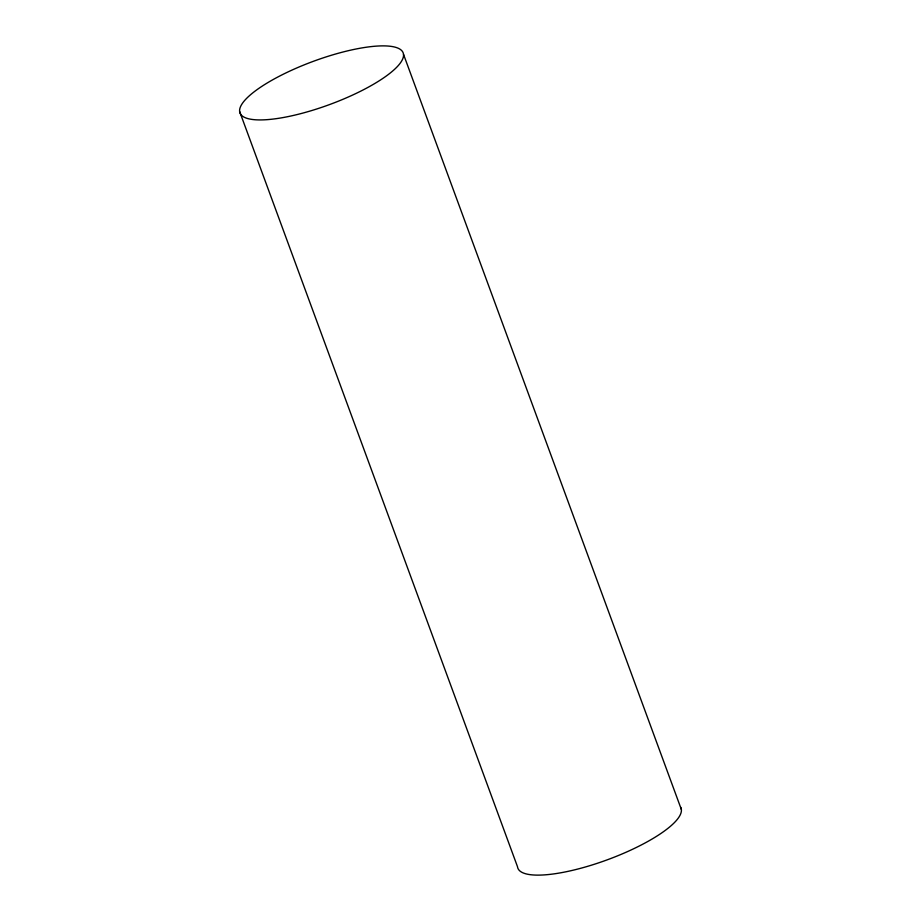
<?xml version="1.0" encoding="UTF-8"?>
<svg xmlns="http://www.w3.org/2000/svg" width="921" height="921" viewBox="0 0 921 921"><rect width="100%" height="100%" fill="white"/><g stroke="black" fill="none" stroke-linecap="round" stroke-linejoin="round"><path stroke-width="1.38" d="M403.502 54.293A86.942 23.094 -20.2 0 1 283.058 117.566A86.942 23.094 -20.2 0 1 278.154 76.834A86.942 23.094 -20.2 0 1 403.502 54.293L681.367 809.501M239.633 111.499L517.498 866.707A86.942 23.094 -20.2 0 0 606.536 860.087A86.942 23.094 -20.2 0 0 680.619 807.199"/></g></svg>
